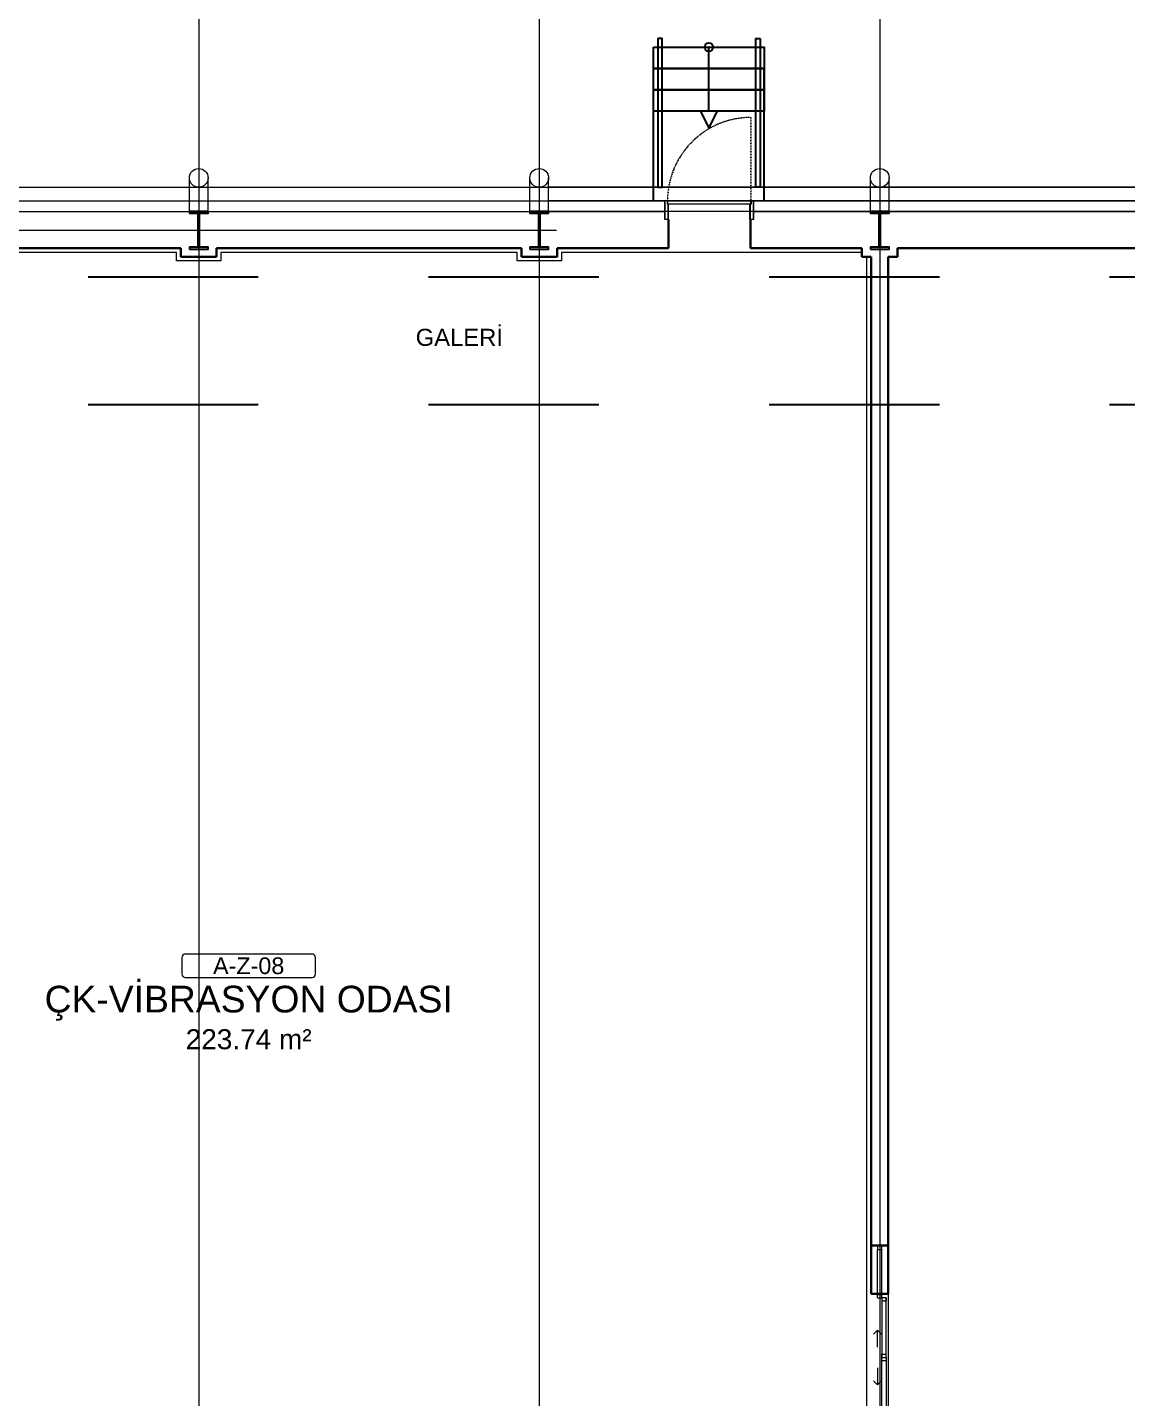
# Model space of a CAD drawing. Header units: centimetres. Extents: x 405464 to 563355, y 50011 to 66875.
# Drawn here: x 513487 to 514778, y 55749 to 57358 of the extents above; entities that cross this region are included whole.
import ezdxf
from ezdxf.enums import TextEntityAlignment as Align

# ---------------------------------------------------------------- set-up
doc = ezdxf.new("R2010")
doc.units = ezdxf.units.CM
for name, pattern in [('DASHDOT', [25.4, 12.7, -6.35, 0, -6.35]), ('DASHED', [4, 2, -2]), ('DOT', [0.25, 0, -0.25])]:
    doc.linetypes.add(name, pattern=pattern)
doc.layers.get('0').update_dxf_attribs({"lineweight": 9})
doc.layers.add('-MH_Ad', color=1, linetype='Continuous', lineweight=9, true_color=0xff0000)
for name, color, linetype, lineweight in [('0-KRCN-MİMARİ-220526', 8, 'Continuous', 9), ('A_Aks', 30, 'DASHDOT', 9), ('A_Arka', 8, 'Continuous', 9), ('A_celik', 1, 'Continuous', 25), ('A_Duvar-alçiplak', 3, 'Continuous', 30), ('A_Kaplama', 191, 'Continuous', 20), ('D_Aluminyum', 140, 'Continuous', 18), ('M00_Mahal_No$0$MH_Alan', 51, 'Continuous', 9), ('MH_Alan', 51, 'Continuous', 9)]:
    doc.layers.add(name, color=color, linetype=linetype, lineweight=lineweight)
doc.layers.add('_statik', color=2, linetype='Continuous')
doc.layers.add('mevcut çelik merdiven', color=23, linetype='Continuous')
doc.styles.add('Kalin01', font='swissk.ttf')
doc.styles.add('M00_Mahal_No$0$Kalin01', font='swissk.ttf')
doc.styles.add('M00_Mahal_No$0$Normal', font='swiss.ttf')

# ---------------------------------------------------------------- blocks, each defined once
blk = doc.blocks.new('a_aks')
at = {"layer": 'A_Aks', "color": 8, "ltscale": 200}
for p, q in [((9330, 5308), (9330, -831.1)), ((9730, 5308), (9730, -831.1)), ((10130, 5308), (10130, -831.1)), ((2130, 4857), (12637.8, 4857))]:
    blk.add_line(p, q, dxfattribs=at)
blk = doc.blocks.new('mimari_yeni_durum')
at = {"color": 8, "linetype": 'DOT'}
for p, q in [((9978.5, 4891.5), (9978.5, 4989.5)), ((9979, 4891.5), (9979, 4989.5)), ((9979, 4891.5), (9979, 4989.5))]:
    blk.add_line(p, q, dxfattribs=at)
at = {"color": 8}
for p, q in [((9877.5, 4869.5), (9877.5, 4891.5)), ((9880.5, 4891.5), (9877.5, 4891.5)), ((9878, 4869.5), (9878, 4891.5)), ((9881, 4891.5), (9878, 4891.5)), ((9878, 4869.5), (9878, 4891.5)), ((9881, 4891.5), (9878, 4891.5)), ((9880.5, 4891.5), (9978.5, 4891.5)), ((9880.5, 4887.5), (9880.5, 4891.5)), ((9881, 4891.5), (9979, 4891.5)), ((9881, 4887.5), (9881, 4891.5)), ((9881, 4891.5), (9979, 4891.5)), ((9881, 4887.5), (9881, 4891.5)), ((9978.5, 4891.5), (9981.5, 4891.5)), ((9978.5, 4890.5), (9978.5, 4891.5)), ((9979, 4891.5), (9982, 4891.5)), ((9979, 4890.5), (9979, 4891.5)), ((9979, 4891.5), (9982, 4891.5)), ((9979, 4890.5), (9979, 4891.5)), ((9981.5, 4869.5), (9981.5, 4891.5)), ((9982, 4869.5), (9982, 4891.5)), ((9982, 4869.5), (9982, 4891.5)), ((9880.5, 4887.5), (9880.5, 4890.5)), ((9978.5, 4887.5), (9880.5, 4887.5)), ((9881.5, 4887.5), (9880.5, 4887.5)), ((9881, 4887.5), (9881, 4890.5)), ((9881, 4887.5), (9881, 4890.5)), ((9979, 4887.5), (9881, 4887.5)), ((9882, 4887.5), (9881, 4887.5)), ((9979, 4887.5), (9881, 4887.5)), ((9882, 4887.5), (9881, 4887.5)), ((9881.5, 4869.5), (9881.5, 4887.5)), ((9882, 4869.5), (9882, 4887.5)), ((9882, 4869.5), (9882, 4887.5)), ((9977.5, 4887.5), (9978.5, 4887.5)), ((9977.5, 4869.5), (9977.5, 4887.5)), ((9978, 4887.5), (9979, 4887.5)), ((9978, 4869.5), (9978, 4887.5)), ((9978, 4887.5), (9979, 4887.5)), ((9978, 4869.5), (9978, 4887.5)), ((9978.5, 4890.5), (9978.5, 4887.5)), ((9978.5, 4887.5), (9978.5, 4890.5)), ((9979, 4890.5), (9979, 4887.5)), ((9979, 4887.5), (9979, 4890.5)), ((9979, 4890.5), (9979, 4887.5)), ((9979, 4887.5), (9979, 4890.5)), ((9881.5, 4869.5), (9877.5, 4869.5)), ((9882, 4869.5), (9878, 4869.5)), ((9882, 4869.5), (9878, 4869.5)), ((9981.5, 4869.5), (9977.5, 4869.5)), ((9982, 4869.5), (9978, 4869.5)), ((9982, 4869.5), (9978, 4869.5))]:
    blk.add_line(p, q, dxfattribs=at)
at = {"color": 8, "linetype": 'DOT'}
for centre in [(9978.5, 4891.5), (9979, 4891.5), (9979, 4891.5)]:
    blk.add_arc(centre, 98, 90, 180, dxfattribs=at)
at = {"layer": 'A_Arka', "color": 8}
for p, q in [((1600, 4907.5), (12577, 4907.5)), ((9319, 4879), (9319, 4918.5)), ((9341, 4879), (9341, 4918.5)), ((9719, 4879), (9719, 4918.5)), ((9719, 4879), (9719, 4918.5)), ((9741, 4879), (9741, 4918.5)), ((9741, 4879), (9741, 4918.5)), ((12577, 4907.5), (9741, 4907.5)), ((10119, 4879), (10119, 4918.5)), ((10119, 4879), (10119, 4918.5)), ((10141, 4879), (10141, 4918.5)), ((10141, 4879), (10141, 4918.5))]:
    blk.add_line(p, q, dxfattribs=at)
for centre in [(9330, 4918.5), (9730, 4918.5), (9730, 4918.5), (10130, 4918.5), (10130, 4918.5)]:
    blk.add_circle(centre, 11, dxfattribs=at)
at = {"layer": 'A_celik', "color": 8}
for points in [[(9319, 4835), (9341, 4835), (9341, 4837), (9331, 4837), (9331, 4877), (9341, 4877), (9341, 4879), (9319, 4879), (9319, 4877), (9329, 4877), (9329, 4837), (9319, 4837), (9319, 4835)], [(9719, 4835), (9741, 4835), (9741, 4837), (9731, 4837), (9731, 4877), (9741, 4877), (9741, 4879), (9719, 4879), (9719, 4877), (9729, 4877), (9729, 4837), (9719, 4837), (9719, 4835)], [(9719, 4835), (9741, 4835), (9741, 4837), (9731, 4837), (9731, 4877), (9741, 4877), (9741, 4879), (9719, 4879), (9719, 4877), (9729, 4877), (9729, 4837), (9719, 4837), (9719, 4835)], [(10119, 4835), (10141, 4835), (10141, 4837), (10131, 4837), (10131, 4877), (10141, 4877), (10141, 4879), (10119, 4879), (10119, 4877), (10129, 4877), (10129, 4837), (10119, 4837), (10119, 4835)], [(10119, 4835), (10141, 4835), (10141, 4837), (10131, 4837), (10131, 4877), (10141, 4877), (10141, 4879), (10119, 4879), (10119, 4877), (10129, 4877), (10129, 4837), (10119, 4837), (10119, 4835)]]:
    blk.add_lwpolyline(points, dxfattribs=at)
at = {"layer": 'A_Duvar-alçiplak', "color": 8}
for p, q in [((9882, 4869.5), (9882, 4836)), ((9882, 4869.5), (9882, 4836)), ((9978, 4869.5), (9978, 4836)), ((9978, 4869.5), (9978, 4836)), ((8951, 4836), (9309, 4836)), ((9309, 4836), (9309, 4826)), ((9351, 4836), (9351, 4826)), ((9351, 4836), (9709, 4836)), ((9709, 4836), (9709, 4826)), ((9709, 4836), (9709, 4826)), ((9751, 4836), (9751, 4826)), ((9751, 4836), (9882, 4836)), ((9751, 4836), (9751, 4826)), ((9751, 4836), (9882, 4836)), ((9978, 4836), (10109, 4836)), ((9978, 4836), (10109, 4836)), ((10109, 4836), (10109, 4826)), ((10109, 4836), (10109, 4826)), ((10151, 4836), (10151, 4826)), ((10151, 4836), (10509, 4836)), ((10151, 4836), (10151, 4826)), ((10151, 4836), (10509, 4836)), ((9309, 4826), (9351, 4826)), ((9709, 4826), (9751, 4826)), ((9709, 4826), (9751, 4826)), ((10109, 4826), (10120, 4826)), ((10109, 4826), (10120, 4826)), ((10120, 3665), (10120, 4826)), ((10120, 3608), (10120, 4826)), ((10140, 3665), (10140, 4826)), ((10140, 4826), (10151, 4826)), ((10140, 3608), (10140, 4826)), ((10140, 4826), (10151, 4826))]:
    blk.add_line(p, q, dxfattribs=at)
for points in [[(10140, 3665), (10120, 3665)], [(10140, 3608), (10120, 3608)]]:
    blk.add_lwpolyline(points, dxfattribs=at)
at = {"layer": 'A_Kaplama', "color": 8}
for p, q in [((7132, 4891.5), (9878, 4891.5)), ((11017, 4891.5), (9741, 4891.5)), ((9982, 4891.5), (11017, 4891.5)), ((9982, 4891.5), (11022, 4891.5)), ((7132, 4879), (9878, 4879)), ((11017, 4879), (9741, 4879)), ((9982, 4879), (11017, 4879)), ((9982, 4879), (11022, 4879))]:
    blk.add_line(p, q, dxfattribs=at)
at = {"layer": 'D_Aluminyum', "color": 8}
for p, q in [((10132.5, 3665), (10127.5, 3665)), ((10127.5, 3603.4), (10127.5, 3660)), ((10132.5, 3603.4), (10132.5, 3660)), ((10127.5, 3603.4), (10127.5, 3607.4)), ((10127.5, 3607.4), (10132.5, 3607.4)), ((10127.5, 3603.4), (10132.5, 3603.4)), ((10137.5, 3603.4), (10132.5, 3603.4)), ((10132.5, 3603.4), (10132.5, 3533.3)), ((10137.5, 3599.4), (10132.5, 3599.4)), ((10137.5, 3533.3), (10137.5, 3603.4)), ((10137.5, 3603.4), (10137.5, 3599.4)), ((10127.3, 3565.4), (10122.6, 3560.6)), ((10127.3, 3545.3), (10127.3, 3565.4)), ((10127.3, 3565.4), (10132, 3560.8)), ((10132.5, 3533.3), (10132.5, 3537.3)), ((10132.5, 3537.3), (10137.5, 3537.3)), ((10132.5, 3467.4), (10132.5, 3533.3)), ((10132.5, 3533.3), (10137.5, 3533.3)), ((10132.5, 3533.3), (10137.5, 3533.3)), ((10137.5, 3529.3), (10132.5, 3529.3)), ((10137.5, 3533.3), (10137.5, 3467.4)), ((10137.5, 3533.3), (10137.5, 3529.3)), ((10127.3, 3521.3), (10127.3, 3501.2)), ((10127.3, 3501.2), (10122.6, 3506)), ((10127.3, 3501.2), (10132, 3505.8))]:
    blk.add_line(p, q, dxfattribs=at)
blk.add_lwpolyline([(10132.5, 3660), (10132.5, 3665), (10127.5, 3665), (10127.5, 3660)], close=True, dxfattribs=at)
at = {"layer": 'mevcut çelik merdiven', "color": 8}
for points in [[(9864.4, 5072), (9994.4, 5072), (9994.4, 5047), (9864.4, 5047)], [(9869.4, 5082), (9869.4, 4907.5), (9874.4, 4907.5), (9874.4, 5082)], [(9989.4, 5082), (9989.4, 4907.5), (9984.4, 4907.5), (9984.4, 5082)], [(9864.4, 5047), (9994.4, 5047), (9994.4, 5022), (9864.4, 5022)], [(9864.4, 5022), (9994.4, 5022), (9994.4, 4997), (9864.4, 4997)], [(9919.3, 4997), (9929.3, 4977), (9939.3, 4997)]]:
    blk.add_lwpolyline(points, close=True, dxfattribs=at)
for points in [[(9929.4, 4997), (9929.4, 5072)], [(9864.4, 4891.5), (9864.4, 5047)], [(9994.4, 4891.5), (9994.4, 5047)]]:
    blk.add_lwpolyline(points, dxfattribs=at)
blk.add_circle((9929.4, 5072), 5, dxfattribs=at)
at = {"layer": 'A_Aks', "color": 8}
blk.add_blockref('a_aks', (0, 0), dxfattribs=at)
blk = doc.blocks.new('M00_Mahal_No$0$MHL')
at = {"color": 0, "linetype": 'ByBlock', "lineweight": -2}
blk.add_lwpolyline([(-100, -5), (-100, -30, 0.414214), (-95, -35), (95, -35, 0.414214), (100, -30), (100, -5, 0.414214), (95, 0), (-95, 0, 0.414214)], format="xyb", close=True, dxfattribs=at)
for tag, height, style, p in [('MAHALNO', 25, 'M00_Mahal_No$0$Kalin01', (0, -17.5)), ('MAHALADI', 40, 'M00_Mahal_No$0$Normal', (0, -67.5))]:
    blk.add_attdef(tag, text='', height=height, dxfattribs=dict(at, style=style)).set_placement(p, align=Align.MIDDLE_CENTER)
at = {"layer": 'M00_Mahal_No$0$MH_Alan', "style": 'M00_Mahal_No$0$Normal'}
blk.add_attdef('ALAN', text='', height=40, dxfattribs=at).set_placement((0, -127.5), align=Align.MIDDLE_CENTER)
blk = doc.blocks.new('A$C17b1b0ad')
at = {"layer": 'MH_Alan', "color": 8}
for points in [[(9882, 4831), (9756, 4831), (9756, 4821), (9704, 4821), (9704, 4831), (9356, 4831), (9356, 4821), (9304, 4821), (9304, 4831), (8956, 4831), (8956, 4821), (8854, 4821), (8854, 4831), (8678.5, 4831), (8678.5, 3274.5)], [(10115, 3294), (10115, 4826), (10109, 4826), (10109, 4831), (9882, 4831)], [(10509, 4836), (10151, 4836), (10151, 4826), (10140, 4826), (10140, 3294), (10157.5, 3294), (10157.5, 3268), (11302.5, 3268)]]:
    blk.add_lwpolyline(points, dxfattribs=at)
at = {"layer": '-MH_Ad', "color": 8}
ref = blk.add_blockref('M00_Mahal_No$0$MHL', (9388.7, 4007.1), dxfattribs=dict(at, xscale=0.7839999999999999, yscale=0.7839999999999999, zscale=0.7839999999999999))
ref.add_attrib('MAHALNO', 'A-Z-08', dxfattribs={"layer": '0', "color": 0, "linetype": 'ByBlock', "lineweight": -2, "height": 19.6, "style": 'M00_Mahal_No$0$Kalin01'}).set_placement((9388.7, 3993.4), align=Align.MIDDLE_CENTER)
ref.add_attrib('MAHALADI', 'ÇK-VİBRASYON ODASI', dxfattribs={"layer": '0', "color": 0, "linetype": 'ByBlock', "lineweight": -2, "height": 31.36, "style": 'M00_Mahal_No$0$Normal'}).set_placement((9388.7, 3954.2), align=Align.MIDDLE_CENTER)
ref.add_attrib('ALAN', '223.74 m²', dxfattribs={"layer": 'M00_Mahal_No$0$MH_Alan', "height": 23.52, "style": 'M00_Mahal_No$0$Normal'}).set_placement((9388.7, 3907.1), align=Align.MIDDLE_CENTER)
blk = doc.blocks.new('statik_temel_kalıp')
at = {"layer": '_statik', "color": 4, "linetype": 'DASHED', "ltscale": 100}
for p, q in [((-10930, -54.5), (-60, -54.5)), ((-10930, -204.5), (-210, -204.5))]:
    blk.add_line(p, q, dxfattribs=at)
at = {"layer": '_statik', "color": 4, "linetype": 'DASHED', "ltscale": 100, "style": 'Kalin01'}
blk.add_text('GALERİ', height=20, dxfattribs=at).set_placement((-2945.1, -135.7))
blk = doc.blocks.new('A$C9e52caec')
at = {"layer": '-MH_Ad', "color": 8}
blk.add_blockref('A$C17b1b0ad', (0, 0), dxfattribs=at)
at = {"color": 8}
blk.add_blockref('mimari_yeni_durum', (0, 0), dxfattribs=at)
at = {"layer": '_statik'}
blk.add_blockref('statik_temel_kalıp', (12530, 4857), dxfattribs=at)

msp = doc.modelspace()

# ---------------------------------------------------------------- block references
at = {"layer": '0-KRCN-MİMARİ-220526', "rotation": 359.999999999997}
msp.add_blockref('A$C9e52caec', (504358.3, 52262.4, 74), dxfattribs=at)

doc.saveas('drawing.dxf')
